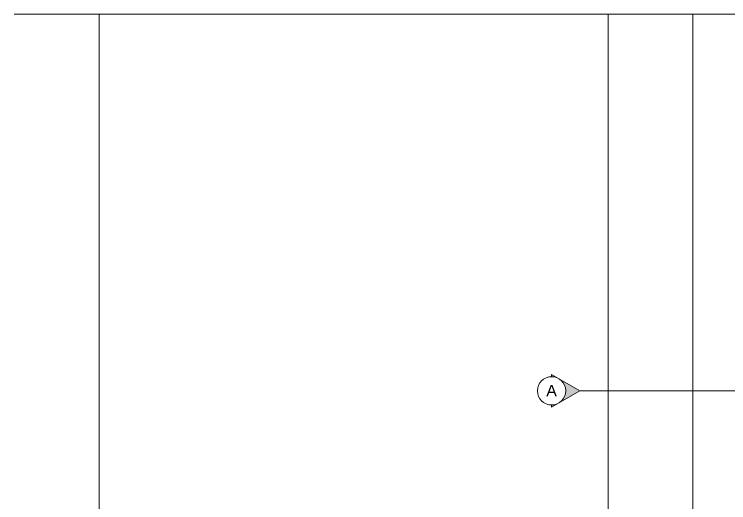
# Model space of a CAD drawing. Header units: millimetres. Extents: x -425671 to 598394, y -194194 to 343585.
# Drawn here: x 27039 to 39672, y 121538 to 130172 of the extents above; entities that cross this region are included whole.
import ezdxf

# ---------------------------------------------------------------- set-up
doc = ezdxf.new("R2010")
doc.units = ezdxf.units.MM
doc.linetypes.add('ACAD_ISO10W100', pattern=[18, 12, -3, 0, -3])
for name, color, linetype, lineweight in [('C TEXT', 30, 'Continuous', 13), ('Centre line', 30, 'Continuous', 9), ('Hidden', 250, 'Continuous', 5)]:
    doc.layers.add(name, color=color, linetype=linetype, lineweight=lineweight)
doc.styles.get("Standard").update_dxf_attribs({"font": 'arial.ttf'})

# ---------------------------------------------------------------- blocks, each defined once
blk = doc.blocks.new('CC')
at = {"layer": 'C TEXT', "linetype": 'Continuous', "ltscale": 500}
h = blk.add_hatch(color=253, dxfattribs=at)
h.dxf.hatch_style = 1
h.paths.add_polyline_path([(2471483781, 936792745), (2471483781, 936792783, -0.131652), (2471483656, 936792817)])
h.paths.add_polyline_path([(2471483781, 936793322), (2471483656, 936793250, -0.131652), (2471483781, 936793283)])
h = blk.add_hatch(color=253, dxfattribs=at)
h.dxf.hatch_style = 1
edge = h.paths.add_edge_path()
edge.add_arc((2471483781, 936793033), 250, 180, 240)
edge.add_line((2471483656, 936792817), (2471483281, 936793033))
edge.add_line((2471483281, 936793033), (2471483656, 936793250))
edge.add_arc((2471483781, 936793033), 250, 120, 180)
for points in [[(2471483281, 936793033), (2471483781, 936793322)], [(2471483781, 936793283), (2471483781, 936793322)], [(2471483281, 936793033), (2471483781, 936792745)], [(2471483781, 936792745), (2471483781, 936792783)]]:
    blk.add_lwpolyline(points, dxfattribs=at)
blk.add_circle((2471483781, 936793033), 250, dxfattribs=at)

msp = doc.modelspace()

# ---------------------------------------------------------------- linework, layer by layer
at = {"layer": 'Centre line', "linetype": 'ACAD_ISO10W100', "ltscale": 0.6}
msp.add_line((37039.03, 123516.016), (63039.03, 123516.016), dxfattribs=at)
at = {"layer": 'Hidden'}
for p, q in [((27039.03, 130171.899), (40539.03, 130171.899)), ((28539.03, 130171.899), (28539.03, 96126.016)), ((37539.03, 130171.899), (37539.03, 104836.016)), ((39039.03, 130171.899), (39039.03, 104336.016))]:
    msp.add_line(p, q, dxfattribs=at)

# ---------------------------------------------------------------- block references
at = {"layer": 'C TEXT', "linetype": 'Continuous', "xscale": -1}
msp.add_blockref('CC', (2471520319.828, -936669517.458), dxfattribs=at)

# ---------------------------------------------------------------- texts
at = {"layer": 'C TEXT', "linetype": 'Continuous', "ltscale": 500, "insert": (36632.273, 123619.42), "char_height": 200, "attachment_point": 3}
msp.add_mtext_dynamic_manual_height_columns('A', width=187.8802, gutter_width=12.5, heights=[0], dxfattribs=at)

doc.saveas('drawing.dxf')
